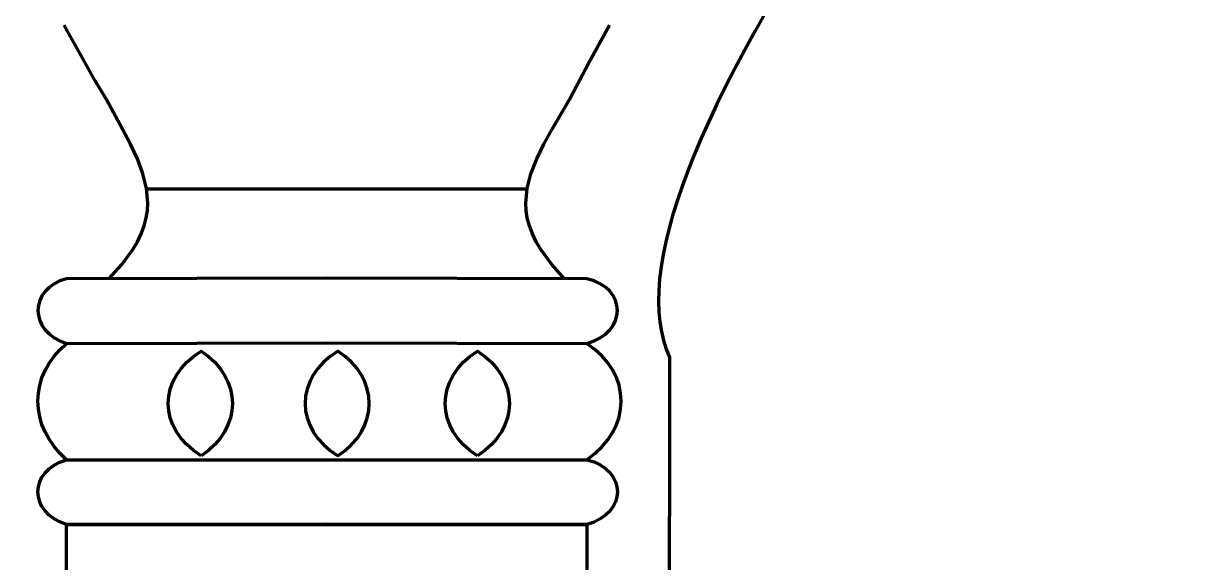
# Model space of a CAD drawing. Header units: millimetres. Extents: x -607 to 1451, y -798 to 283.
# Drawn here: x 543.05 to 558.2, y -658.01 to -651.03 of the extents above; entities that cross this region are included whole.
import ezdxf

# ---------------------------------------------------------------- set-up
doc = ezdxf.new("R2010")
doc.units = ezdxf.units.MM
doc.header["$MEASUREMENT"] = 0
doc.layers.add('layer 1', color=7, linetype='Continuous')

msp = doc.modelspace()

# ---------------------------------------------------------------- linework, layer by layer
at = {"layer": 'layer 1', "color": 242, "lineweight": 100}
msp.add_open_spline([(523.4948, -623.3128), (524.4015, -623.4878), (525.567, -624.2052), (526.9918, -625.4648), (526.9918, -625.4648), (529.9575, -625.5074), (532.3783, -626.5835), (534.2545, -628.6928), (534.2545, -628.6928), (535.4498, -627.41), (538.1756, -628.0377), (542.432, -630.5758), (542.432, -630.5758), (544.8092, -629.8534), (547.1762, -630.9655), (549.5334, -633.9113), (549.5334, -633.9113), (550.779, -633.196), (552.1058, -632.9092), (553.5145, -633.0505), (553.5145, -633.0505), (554.8515, -632.8276), (556.1424, -633.4553), (557.388, -634.9334), (557.388, -634.9334), (558.2006, -636.4483), (557.7702, -637.8294), (556.0969, -639.076), (556.0969, -639.076), (553.9093, -643.7743), (552.8151, -646.1236), (552.8151, -646.1236), (552.8151, -646.1236), (551.9544, -646.0877), (551.5239, -646.0698), (551.5239, -646.0698), (551.5239, -646.0698), (551.4881, -647.9705), (551.4701, -648.921), (551.4701, -648.921), (551.4701, -648.921), (553.0842, -648.921), (553.8911, -648.921), (553.8911, -648.921), (553.8911, -648.921), (551.736, -652.1167), (550.911, -654.2596), (551.4165, -655.35), (551.4165, -655.35), (551.3806, -673.3007), (551.3627, -682.276), (551.3627, -682.276), (551.3627, -682.276), (552.394, -683.9665), (552.403, -685.5715), (551.3896, -687.0909), (551.3896, -687.0909), (550.9458, -688.0457), (551.421, -689.1665), (552.8153, -690.4534), (552.8153, -690.4534), (551.9725, -692.4575), (551.9543, -694.484), (552.7615, -696.5326), (552.7615, -696.5326), (552.3076, -701.3399), (550.2451, -704.6037), (546.5746, -706.324), (546.5746, -706.324), (543.8353, -705.3923), (541.9882, -702.828), (541.0333, -698.6307), (541.0333, -698.6307), (529.1617, -698.5231), (523.2258, -698.4695), (523.2258, -698.4695)], degree=3, knots=[0, 0, 0, 0, 0.05, 0.05, 0.05, 0.05, 0.1, 0.1, 0.1, 0.1, 0.15, 0.15, 0.15, 0.15, 0.2, 0.2, 0.2, 0.2, 0.25, 0.25, 0.25, 0.25, 0.3, 0.3, 0.3, 0.3, 0.35, 0.35, 0.35, 0.35, 0.4, 0.4, 0.4, 0.4, 0.45, 0.45, 0.45, 0.45, 0.5, 0.5, 0.5, 0.5, 0.55, 0.55, 0.55, 0.55, 0.6, 0.6, 0.6, 0.6, 0.65, 0.65, 0.65, 0.65, 0.7, 0.7, 0.7, 0.7, 0.75, 0.75, 0.75, 0.75, 0.8, 0.8, 0.8, 0.8, 0.85, 0.85, 0.85, 0.85, 0.9, 0.9, 0.9, 0.9, 1, 1, 1, 1], dxfattribs=at)
at = {"layer": 'layer 1', "lineweight": 100}
for points, knots in [([(544.1558, -654.3314), (544.1558, -654.3314), (544.324, -654.1475), (544.324, -654.1475), (544.324, -654.1475), (544.324, -654.1475), (544.4668, -653.9531), (544.4668, -653.9531), (544.4668, -653.9531), (544.4668, -653.9531), (544.5257, -653.8526), (544.5257, -653.8526), (544.5257, -653.8526), (544.5257, -653.8526), (544.5749, -653.7504), (544.5749, -653.7504), (544.5749, -653.7504), (544.5749, -653.7504), (544.6132, -653.6467), (544.6132, -653.6467), (544.6132, -653.6467), (544.6132, -653.6467), (544.6394, -653.5418), (544.6394, -653.5418), (544.6394, -653.5418), (544.6394, -653.5418), (544.6549, -653.4477), (544.6549, -653.4477), (544.6549, -653.4477), (544.6549, -653.4477), (544.6602, -653.3532), (544.6602, -653.3532), (544.6602, -653.3532), (544.6602, -653.3532), (544.6435, -653.1634), (544.6435, -653.1634), (544.6435, -653.1634), (544.6435, -653.1634), (544.5959, -652.9724), (544.5959, -652.9724), (544.5959, -652.9724), (544.5959, -652.9724), (544.5239, -652.7807), (544.5239, -652.7807), (544.5239, -652.7807), (544.5239, -652.7807), (544.4342, -652.5885), (544.4342, -652.5885), (544.4342, -652.5885), (544.4342, -652.5885), (544.3331, -652.396), (544.3331, -652.396), (544.3331, -652.396), (544.3331, -652.396), (544.1235, -652.0117), (544.1235, -652.0117), (544.1235, -652.0117), (544.1235, -652.0117), (543.9775, -651.7706), (543.9775, -651.7706), (543.9775, -651.7706), (543.9775, -651.7706), (543.8423, -651.5291), (543.8423, -651.5291), (543.8423, -651.5291), (543.8423, -651.5291), (543.5755, -651.0492), (543.5755, -651.0492)], [0, 0, 0, 0, 0.0555556, 0.0555556, 0.0555556, 0.0555556, 0.1111111, 0.1111111, 0.1111111, 0.1111111, 0.1666667, 0.1666667, 0.1666667, 0.1666667, 0.2222222, 0.2222222, 0.2222222, 0.2222222, 0.2777778, 0.2777778, 0.2777778, 0.2777778, 0.3333333, 0.3333333, 0.3333333, 0.3333333, 0.3888889, 0.3888889, 0.3888889, 0.3888889, 0.4444444, 0.4444444, 0.4444444, 0.4444444, 0.5, 0.5, 0.5, 0.5, 0.5555556, 0.5555556, 0.5555556, 0.5555556, 0.6111111, 0.6111111, 0.6111111, 0.6111111, 0.6666667, 0.6666667, 0.6666667, 0.6666667, 0.7222222, 0.7222222, 0.7222222, 0.7222222, 0.7777778, 0.7777778, 0.7777778, 0.7777778, 0.8333333, 0.8333333, 0.8333333, 0.8333333, 0.8888889, 0.8888889, 0.8888889, 0.8888889, 1, 1, 1, 1]), ([(550.0556, -654.3314), (550.0556, -654.3314), (549.8898, -654.1475), (549.8898, -654.1475), (549.8898, -654.1475), (549.8898, -654.1475), (549.7478, -653.9531), (549.7478, -653.9531), (549.7478, -653.9531), (549.7478, -653.9531), (549.6886, -653.8526), (549.6886, -653.8526), (549.6886, -653.8526), (549.6886, -653.8526), (549.6388, -653.7504), (549.6388, -653.7504), (549.6388, -653.7504), (549.6388, -653.7504), (549.5996, -653.6467), (549.5996, -653.6467), (549.5996, -653.6467), (549.5996, -653.6467), (549.5719, -653.5418), (549.5719, -653.5418), (549.5719, -653.5418), (549.5719, -653.5418), (549.5573, -653.4477), (549.5573, -653.4477), (549.5573, -653.4477), (549.5573, -653.4477), (549.5526, -653.3532), (549.5526, -653.3532), (549.5526, -653.3532), (549.5526, -653.3532), (549.5709, -653.1634), (549.5709, -653.1634), (549.5709, -653.1634), (549.5709, -653.1634), (549.6202, -652.9724), (549.6202, -652.9724), (549.6202, -652.9724), (549.6202, -652.9724), (549.6947, -652.7807), (549.6947, -652.7807), (549.6947, -652.7807), (549.6947, -652.7807), (549.7881, -652.5885), (549.7881, -652.5885), (549.7881, -652.5885), (549.7881, -652.5885), (549.8942, -652.396), (549.8942, -652.396), (549.8942, -652.396), (549.8942, -652.396), (550.12, -652.0117), (550.12, -652.0117), (550.12, -652.0117), (550.12, -652.0117), (550.3764, -651.5291), (550.3764, -651.5291), (550.3764, -651.5291), (550.3764, -651.5291), (550.6359, -651.0492), (550.6359, -651.0492)], [0, 0, 0, 0, 0.0588235, 0.0588235, 0.0588235, 0.0588235, 0.1176471, 0.1176471, 0.1176471, 0.1176471, 0.1764706, 0.1764706, 0.1764706, 0.1764706, 0.2352941, 0.2352941, 0.2352941, 0.2352941, 0.2941176, 0.2941176, 0.2941176, 0.2941176, 0.3529412, 0.3529412, 0.3529412, 0.3529412, 0.4117647, 0.4117647, 0.4117647, 0.4117647, 0.4705882, 0.4705882, 0.4705882, 0.4705882, 0.5294118, 0.5294118, 0.5294118, 0.5294118, 0.5882353, 0.5882353, 0.5882353, 0.5882353, 0.6470588, 0.6470588, 0.6470588, 0.6470588, 0.7058824, 0.7058824, 0.7058824, 0.7058824, 0.7647059, 0.7647059, 0.7647059, 0.7647059, 0.8235294, 0.8235294, 0.8235294, 0.8235294, 0.8823529, 0.8823529, 0.8823529, 0.8823529, 1, 1, 1, 1]), ([(549.5721, -653.1715), (549.5721, -653.1715), (547.1218, -653.1716), (547.1218, -653.1716), (547.1218, -653.1716), (547.1218, -653.1716), (544.6394, -653.1716), (544.6394, -653.1716)], [0, 0, 0, 0, 0.3333333, 0.3333333, 0.3333333, 0.3333333, 1, 1, 1, 1]), ([(543.6077, -655.1705), (543.6077, -655.1705), (546.9838, -655.1617), (546.9838, -655.1617), (546.9838, -655.1617), (546.9838, -655.1617), (550.3457, -655.1706), (550.3457, -655.1706), (550.3457, -655.1706), (550.3457, -655.1706), (550.4383, -655.1381), (550.4383, -655.1381), (550.4383, -655.1381), (550.4383, -655.1381), (550.5185, -655.0972), (550.5185, -655.0972), (550.5185, -655.0972), (550.5185, -655.0972), (550.5864, -655.049), (550.5864, -655.049), (550.5864, -655.049), (550.5864, -655.049), (550.6418, -654.9948), (550.6418, -654.9948), (550.6418, -654.9948), (550.6418, -654.9948), (550.6851, -654.9358), (550.6851, -654.9358), (550.6851, -654.9358), (550.6851, -654.9358), (550.7159, -654.8733), (550.7159, -654.8733), (550.7159, -654.8733), (550.7159, -654.8733), (550.7344, -654.8086), (550.7344, -654.8086), (550.7344, -654.8086), (550.7344, -654.8086), (550.7406, -654.7428), (550.7406, -654.7428), (550.7406, -654.7428), (550.7406, -654.7428), (550.7344, -654.6773), (550.7344, -654.6773), (550.7344, -654.6773), (550.7344, -654.6773), (550.7159, -654.6133), (550.7159, -654.6133), (550.7159, -654.6133), (550.7159, -654.6133), (550.6851, -654.5521), (550.6851, -654.5521), (550.6851, -654.5521), (550.6851, -654.5521), (550.6418, -654.4949), (550.6418, -654.4949), (550.6418, -654.4949), (550.6418, -654.4949), (550.5864, -654.443), (550.5864, -654.443), (550.5864, -654.443), (550.5864, -654.443), (550.5185, -654.3976), (550.5185, -654.3976), (550.5185, -654.3976), (550.5185, -654.3976), (550.4383, -654.36), (550.4383, -654.36), (550.4383, -654.36), (550.4383, -654.36), (550.3457, -654.3314), (550.3457, -654.3314), (550.3457, -654.3314), (550.3457, -654.3314), (546.9838, -654.3238), (546.9838, -654.3238), (546.9838, -654.3238), (546.9838, -654.3238), (543.6077, -654.3314), (543.6077, -654.3314), (543.6077, -654.3314), (543.6077, -654.3314), (543.5209, -654.3611), (543.5209, -654.3611), (543.5209, -654.3611), (543.5209, -654.3611), (543.4456, -654.3993), (543.4456, -654.3993), (543.4456, -654.3993), (543.4456, -654.3993), (543.3819, -654.4451), (543.3819, -654.4451), (543.3819, -654.4451), (543.3819, -654.4451), (543.3297, -654.4969), (543.3297, -654.4969), (543.3297, -654.4969), (543.3297, -654.4969), (543.2893, -654.5538), (543.2893, -654.5538), (543.2893, -654.5538), (543.2893, -654.5538), (543.2602, -654.6146), (543.2602, -654.6146), (543.2602, -654.6146), (543.2602, -654.6146), (543.2429, -654.678), (543.2429, -654.678), (543.2429, -654.678), (543.2429, -654.678), (543.2371, -654.7428), (543.2371, -654.7428), (543.2371, -654.7428), (543.2371, -654.7428), (543.2429, -654.8079), (543.2429, -654.8079), (543.2429, -654.8079), (543.2429, -654.8079), (543.2602, -654.872), (543.2602, -654.872), (543.2602, -654.872), (543.2602, -654.872), (543.2893, -654.9341), (543.2893, -654.9341), (543.2893, -654.9341), (543.2893, -654.9341), (543.3297, -654.9928), (543.3297, -654.9928), (543.3297, -654.9928), (543.3297, -654.9928), (543.3819, -655.047), (543.3819, -655.047), (543.3819, -655.047), (543.3819, -655.047), (543.4456, -655.0954), (543.4456, -655.0954), (543.4456, -655.0954), (543.4456, -655.0954), (543.5209, -655.1371), (543.5209, -655.1371), (543.5209, -655.1371), (543.5209, -655.1371), (543.6077, -655.1706), (543.6077, -655.1706)], [0, 0, 0, 0, 0.027027, 0.027027, 0.027027, 0.027027, 0.0540541, 0.0540541, 0.0540541, 0.0540541, 0.0810811, 0.0810811, 0.0810811, 0.0810811, 0.1081081, 0.1081081, 0.1081081, 0.1081081, 0.1351351, 0.1351351, 0.1351351, 0.1351351, 0.1621622, 0.1621622, 0.1621622, 0.1621622, 0.1891892, 0.1891892, 0.1891892, 0.1891892, 0.2162162, 0.2162162, 0.2162162, 0.2162162, 0.2432432, 0.2432432, 0.2432432, 0.2432432, 0.2702703, 0.2702703, 0.2702703, 0.2702703, 0.2972973, 0.2972973, 0.2972973, 0.2972973, 0.3243243, 0.3243243, 0.3243243, 0.3243243, 0.3513514, 0.3513514, 0.3513514, 0.3513514, 0.3783784, 0.3783784, 0.3783784, 0.3783784, 0.4054054, 0.4054054, 0.4054054, 0.4054054, 0.4324324, 0.4324324, 0.4324324, 0.4324324, 0.4594595, 0.4594595, 0.4594595, 0.4594595, 0.4864865, 0.4864865, 0.4864865, 0.4864865, 0.5135135, 0.5135135, 0.5135135, 0.5135135, 0.5405405, 0.5405405, 0.5405405, 0.5405405, 0.5675676, 0.5675676, 0.5675676, 0.5675676, 0.5945946, 0.5945946, 0.5945946, 0.5945946, 0.6216216, 0.6216216, 0.6216216, 0.6216216, 0.6486486, 0.6486486, 0.6486486, 0.6486486, 0.6756757, 0.6756757, 0.6756757, 0.6756757, 0.7027027, 0.7027027, 0.7027027, 0.7027027, 0.7297297, 0.7297297, 0.7297297, 0.7297297, 0.7567568, 0.7567568, 0.7567568, 0.7567568, 0.7837838, 0.7837838, 0.7837838, 0.7837838, 0.8108108, 0.8108108, 0.8108108, 0.8108108, 0.8378378, 0.8378378, 0.8378378, 0.8378378, 0.8648649, 0.8648649, 0.8648649, 0.8648649, 0.8918919, 0.8918919, 0.8918919, 0.8918919, 0.9189189, 0.9189189, 0.9189189, 0.9189189, 0.9459459, 0.9459459, 0.9459459, 0.9459459, 1, 1, 1, 1]), ([(543.6077, -656.676), (543.6077, -656.676), (543.5207, -656.5922), (543.5207, -656.5922), (543.5207, -656.5922), (543.5207, -656.5922), (543.4453, -656.5038), (543.4453, -656.5038), (543.4453, -656.5038), (543.4453, -656.5038), (543.3815, -656.4117), (543.3815, -656.4117), (543.3815, -656.4117), (543.3815, -656.4117), (543.3293, -656.3164), (543.3293, -656.3164), (543.3293, -656.3164), (543.3293, -656.3164), (543.2887, -656.2185), (543.2887, -656.2185), (543.2887, -656.2185), (543.2887, -656.2185), (543.2597, -656.119), (543.2597, -656.119), (543.2597, -656.119), (543.2597, -656.119), (543.2423, -656.0182), (543.2423, -656.0182), (543.2423, -656.0182), (543.2423, -656.0182), (543.2365, -655.917), (543.2365, -655.917), (543.2365, -655.917), (543.2365, -655.917), (543.2423, -655.8159), (543.2423, -655.8159), (543.2423, -655.8159), (543.2423, -655.8159), (543.2597, -655.7157), (543.2597, -655.7157), (543.2597, -655.7157), (543.2597, -655.7157), (543.2887, -655.6171), (543.2887, -655.6171), (543.2887, -655.6171), (543.2887, -655.6171), (543.3293, -655.5206), (543.3293, -655.5206), (543.3293, -655.5206), (543.3293, -655.5206), (543.3815, -655.4271), (543.3815, -655.4271), (543.3815, -655.4271), (543.3815, -655.4271), (543.4453, -655.3371), (543.4453, -655.3371), (543.4453, -655.3371), (543.4453, -655.3371), (543.5207, -655.2514), (543.5207, -655.2514), (543.5207, -655.2514), (543.5207, -655.2514), (543.6077, -655.1706), (543.6077, -655.1706)], [0, 0, 0, 0, 0.0588235, 0.0588235, 0.0588235, 0.0588235, 0.1176471, 0.1176471, 0.1176471, 0.1176471, 0.1764706, 0.1764706, 0.1764706, 0.1764706, 0.2352941, 0.2352941, 0.2352941, 0.2352941, 0.2941176, 0.2941176, 0.2941176, 0.2941176, 0.3529412, 0.3529412, 0.3529412, 0.3529412, 0.4117647, 0.4117647, 0.4117647, 0.4117647, 0.4705882, 0.4705882, 0.4705882, 0.4705882, 0.5294118, 0.5294118, 0.5294118, 0.5294118, 0.5882353, 0.5882353, 0.5882353, 0.5882353, 0.6470588, 0.6470588, 0.6470588, 0.6470588, 0.7058824, 0.7058824, 0.7058824, 0.7058824, 0.7647059, 0.7647059, 0.7647059, 0.7647059, 0.8235294, 0.8235294, 0.8235294, 0.8235294, 0.8823529, 0.8823529, 0.8823529, 0.8823529, 1, 1, 1, 1]), ([(545.3486, -656.6266), (545.3486, -656.6266), (545.4439, -656.5567), (545.4439, -656.5567), (545.4439, -656.5567), (545.4439, -656.5567), (545.5264, -656.4807), (545.5264, -656.4807), (545.5264, -656.4807), (545.5264, -656.4807), (545.5962, -656.3996), (545.5962, -656.3996), (545.5962, -656.3996), (545.5962, -656.3996), (545.6533, -656.3142), (545.6533, -656.3142), (545.6533, -656.3142), (545.6533, -656.3142), (545.6978, -656.2254), (545.6978, -656.2254), (545.6978, -656.2254), (545.6978, -656.2254), (545.7295, -656.1341), (545.7295, -656.1341), (545.7295, -656.1341), (545.7295, -656.1341), (545.7486, -656.0411), (545.7486, -656.0411), (545.7486, -656.0411), (545.7486, -656.0411), (545.7549, -655.9472), (545.7549, -655.9472), (545.7549, -655.9472), (545.7549, -655.9472), (545.7486, -655.8534), (545.7486, -655.8534), (545.7486, -655.8534), (545.7486, -655.8534), (545.7295, -655.7604), (545.7295, -655.7604), (545.7295, -655.7604), (545.7295, -655.7604), (545.6978, -655.6692), (545.6978, -655.6692), (545.6978, -655.6692), (545.6978, -655.6692), (545.6533, -655.5806), (545.6533, -655.5806), (545.6533, -655.5806), (545.6533, -655.5806), (545.5962, -655.4954), (545.5962, -655.4954), (545.5962, -655.4954), (545.5962, -655.4954), (545.5264, -655.4146), (545.5264, -655.4146), (545.5264, -655.4146), (545.5264, -655.4146), (545.4439, -655.3389), (545.4439, -655.3389), (545.4439, -655.3389), (545.4439, -655.3389), (545.3486, -655.2693), (545.3486, -655.2693), (545.3486, -655.2693), (545.3486, -655.2693), (545.2492, -655.3389), (545.2492, -655.3389), (545.2492, -655.3389), (545.2492, -655.3389), (545.163, -655.4146), (545.163, -655.4146), (545.163, -655.4146), (545.163, -655.4146), (545.0902, -655.4954), (545.0902, -655.4954), (545.0902, -655.4954), (545.0902, -655.4954), (545.0304, -655.5806), (545.0304, -655.5806), (545.0304, -655.5806), (545.0304, -655.5806), (544.984, -655.6692), (544.984, -655.6692), (544.984, -655.6692), (544.984, -655.6692), (544.9509, -655.7604), (544.9509, -655.7604), (544.9509, -655.7604), (544.9509, -655.7604), (544.9311, -655.8534), (544.9311, -655.8534), (544.9311, -655.8534), (544.9311, -655.8534), (544.9243, -655.9472), (544.9243, -655.9472), (544.9243, -655.9472), (544.9243, -655.9472), (544.9311, -656.0411), (544.9311, -656.0411), (544.9311, -656.0411), (544.9311, -656.0411), (544.9509, -656.1341), (544.9509, -656.1341), (544.9509, -656.1341), (544.9509, -656.1341), (544.984, -656.2254), (544.984, -656.2254), (544.984, -656.2254), (544.984, -656.2254), (545.0304, -656.3142), (545.0304, -656.3142), (545.0304, -656.3142), (545.0304, -656.3142), (545.0902, -656.3996), (545.0902, -656.3996), (545.0902, -656.3996), (545.0902, -656.3996), (545.163, -656.4807), (545.163, -656.4807), (545.163, -656.4807), (545.163, -656.4807), (545.2492, -656.5567), (545.2492, -656.5567), (545.2492, -656.5567), (545.2492, -656.5567), (545.3486, -656.6266), (545.3486, -656.6266)], [0, 0, 0, 0, 0.030303, 0.030303, 0.030303, 0.030303, 0.0606061, 0.0606061, 0.0606061, 0.0606061, 0.0909091, 0.0909091, 0.0909091, 0.0909091, 0.1212121, 0.1212121, 0.1212121, 0.1212121, 0.1515152, 0.1515152, 0.1515152, 0.1515152, 0.1818182, 0.1818182, 0.1818182, 0.1818182, 0.2121212, 0.2121212, 0.2121212, 0.2121212, 0.2424242, 0.2424242, 0.2424242, 0.2424242, 0.2727273, 0.2727273, 0.2727273, 0.2727273, 0.3030303, 0.3030303, 0.3030303, 0.3030303, 0.3333333, 0.3333333, 0.3333333, 0.3333333, 0.3636364, 0.3636364, 0.3636364, 0.3636364, 0.3939394, 0.3939394, 0.3939394, 0.3939394, 0.4242424, 0.4242424, 0.4242424, 0.4242424, 0.4545455, 0.4545455, 0.4545455, 0.4545455, 0.4848485, 0.4848485, 0.4848485, 0.4848485, 0.5151515, 0.5151515, 0.5151515, 0.5151515, 0.5454545, 0.5454545, 0.5454545, 0.5454545, 0.5757576, 0.5757576, 0.5757576, 0.5757576, 0.6060606, 0.6060606, 0.6060606, 0.6060606, 0.6363636, 0.6363636, 0.6363636, 0.6363636, 0.6666667, 0.6666667, 0.6666667, 0.6666667, 0.6969697, 0.6969697, 0.6969697, 0.6969697, 0.7272727, 0.7272727, 0.7272727, 0.7272727, 0.7575758, 0.7575758, 0.7575758, 0.7575758, 0.7878788, 0.7878788, 0.7878788, 0.7878788, 0.8181818, 0.8181818, 0.8181818, 0.8181818, 0.8484848, 0.8484848, 0.8484848, 0.8484848, 0.8787879, 0.8787879, 0.8787879, 0.8787879, 0.9090909, 0.9090909, 0.9090909, 0.9090909, 0.9393939, 0.9393939, 0.9393939, 0.9393939, 1, 1, 1, 1]), ([(547.1219, -656.6266), (547.1219, -656.6266), (547.2167, -656.5567), (547.2167, -656.5567), (547.2167, -656.5567), (547.2167, -656.5567), (547.2988, -656.4807), (547.2988, -656.4807), (547.2988, -656.4807), (547.2988, -656.4807), (547.3685, -656.3996), (547.3685, -656.3996), (547.3685, -656.3996), (547.3685, -656.3996), (547.4254, -656.3142), (547.4254, -656.3142), (547.4254, -656.3142), (547.4254, -656.3142), (547.4696, -656.2254), (547.4696, -656.2254), (547.4696, -656.2254), (547.4696, -656.2254), (547.5014, -656.1341), (547.5014, -656.1341), (547.5014, -656.1341), (547.5014, -656.1341), (547.5203, -656.0411), (547.5203, -656.0411), (547.5203, -656.0411), (547.5203, -656.0411), (547.5266, -655.9472), (547.5266, -655.9472), (547.5266, -655.9472), (547.5266, -655.9472), (547.5203, -655.8534), (547.5203, -655.8534), (547.5203, -655.8534), (547.5203, -655.8534), (547.5014, -655.7604), (547.5014, -655.7604), (547.5014, -655.7604), (547.5014, -655.7604), (547.4696, -655.6692), (547.4696, -655.6692), (547.4696, -655.6692), (547.4696, -655.6692), (547.4254, -655.5806), (547.4254, -655.5806), (547.4254, -655.5806), (547.4254, -655.5806), (547.3685, -655.4954), (547.3685, -655.4954), (547.3685, -655.4954), (547.3685, -655.4954), (547.2988, -655.4146), (547.2988, -655.4146), (547.2988, -655.4146), (547.2988, -655.4146), (547.2167, -655.3389), (547.2167, -655.3389), (547.2167, -655.3389), (547.2167, -655.3389), (547.1218, -655.2693), (547.1218, -655.2693), (547.1218, -655.2693), (547.1218, -655.2693), (547.022, -655.3389), (547.022, -655.3389), (547.022, -655.3389), (547.022, -655.3389), (546.9355, -655.4146), (546.9355, -655.4146), (546.9355, -655.4146), (546.9355, -655.4146), (546.8624, -655.4954), (546.8624, -655.4954), (546.8624, -655.4954), (546.8624, -655.4954), (546.8025, -655.5806), (546.8025, -655.5806), (546.8025, -655.5806), (546.8025, -655.5806), (546.7559, -655.6692), (546.7559, -655.6692), (546.7559, -655.6692), (546.7559, -655.6692), (546.7227, -655.7604), (546.7227, -655.7604), (546.7227, -655.7604), (546.7227, -655.7604), (546.7027, -655.8534), (546.7027, -655.8534), (546.7027, -655.8534), (546.7027, -655.8534), (546.696, -655.9472), (546.696, -655.9472), (546.696, -655.9472), (546.696, -655.9472), (546.7027, -656.0411), (546.7027, -656.0411), (546.7027, -656.0411), (546.7027, -656.0411), (546.7227, -656.1341), (546.7227, -656.1341), (546.7227, -656.1341), (546.7227, -656.1341), (546.7559, -656.2254), (546.7559, -656.2254), (546.7559, -656.2254), (546.7559, -656.2254), (546.8025, -656.3142), (546.8025, -656.3142), (546.8025, -656.3142), (546.8025, -656.3142), (546.8624, -656.3996), (546.8624, -656.3996), (546.8624, -656.3996), (546.8624, -656.3996), (546.9355, -656.4807), (546.9355, -656.4807), (546.9355, -656.4807), (546.9355, -656.4807), (547.022, -656.5567), (547.022, -656.5567), (547.022, -656.5567), (547.022, -656.5567), (547.1218, -656.6266), (547.1218, -656.6266)], [0, 0, 0, 0, 0.030303, 0.030303, 0.030303, 0.030303, 0.0606061, 0.0606061, 0.0606061, 0.0606061, 0.0909091, 0.0909091, 0.0909091, 0.0909091, 0.1212121, 0.1212121, 0.1212121, 0.1212121, 0.1515152, 0.1515152, 0.1515152, 0.1515152, 0.1818182, 0.1818182, 0.1818182, 0.1818182, 0.2121212, 0.2121212, 0.2121212, 0.2121212, 0.2424242, 0.2424242, 0.2424242, 0.2424242, 0.2727273, 0.2727273, 0.2727273, 0.2727273, 0.3030303, 0.3030303, 0.3030303, 0.3030303, 0.3333333, 0.3333333, 0.3333333, 0.3333333, 0.3636364, 0.3636364, 0.3636364, 0.3636364, 0.3939394, 0.3939394, 0.3939394, 0.3939394, 0.4242424, 0.4242424, 0.4242424, 0.4242424, 0.4545455, 0.4545455, 0.4545455, 0.4545455, 0.4848485, 0.4848485, 0.4848485, 0.4848485, 0.5151515, 0.5151515, 0.5151515, 0.5151515, 0.5454545, 0.5454545, 0.5454545, 0.5454545, 0.5757576, 0.5757576, 0.5757576, 0.5757576, 0.6060606, 0.6060606, 0.6060606, 0.6060606, 0.6363636, 0.6363636, 0.6363636, 0.6363636, 0.6666667, 0.6666667, 0.6666667, 0.6666667, 0.6969697, 0.6969697, 0.6969697, 0.6969697, 0.7272727, 0.7272727, 0.7272727, 0.7272727, 0.7575758, 0.7575758, 0.7575758, 0.7575758, 0.7878788, 0.7878788, 0.7878788, 0.7878788, 0.8181818, 0.8181818, 0.8181818, 0.8181818, 0.8484848, 0.8484848, 0.8484848, 0.8484848, 0.8787879, 0.8787879, 0.8787879, 0.8787879, 0.9090909, 0.9090909, 0.9090909, 0.9090909, 0.9393939, 0.9393939, 0.9393939, 0.9393939, 1, 1, 1, 1]), ([(548.9272, -656.6266), (548.9272, -656.6266), (549.0242, -656.5567), (549.0242, -656.5567), (549.0242, -656.5567), (549.0242, -656.5567), (549.1082, -656.4807), (549.1082, -656.4807), (549.1082, -656.4807), (549.1082, -656.4807), (549.1792, -656.3996), (549.1792, -656.3996), (549.1792, -656.3996), (549.1792, -656.3996), (549.2374, -656.3142), (549.2374, -656.3142), (549.2374, -656.3142), (549.2374, -656.3142), (549.2826, -656.2254), (549.2826, -656.2254), (549.2826, -656.2254), (549.2826, -656.2254), (549.315, -656.1341), (549.315, -656.1341), (549.315, -656.1341), (549.315, -656.1341), (549.3343, -656.0411), (549.3343, -656.0411), (549.3343, -656.0411), (549.3343, -656.0411), (549.3407, -655.9472), (549.3407, -655.9472), (549.3407, -655.9472), (549.3407, -655.9472), (549.3343, -655.8534), (549.3343, -655.8534), (549.3343, -655.8534), (549.3343, -655.8534), (549.315, -655.7604), (549.315, -655.7604), (549.315, -655.7604), (549.315, -655.7604), (549.2826, -655.6692), (549.2826, -655.6692), (549.2826, -655.6692), (549.2826, -655.6692), (549.2374, -655.5806), (549.2374, -655.5806), (549.2374, -655.5806), (549.2374, -655.5806), (549.1792, -655.4954), (549.1792, -655.4954), (549.1792, -655.4954), (549.1792, -655.4954), (549.1082, -655.4146), (549.1082, -655.4146), (549.1082, -655.4146), (549.1082, -655.4146), (549.0242, -655.3389), (549.0242, -655.3389), (549.0242, -655.3389), (549.0242, -655.3389), (548.9272, -655.2693), (548.9272, -655.2693), (548.9272, -655.2693), (548.9272, -655.2693), (548.8294, -655.3389), (548.8294, -655.3389), (548.8294, -655.3389), (548.8294, -655.3389), (548.7448, -655.4146), (548.7448, -655.4146), (548.7448, -655.4146), (548.7448, -655.4146), (548.6731, -655.4954), (548.6731, -655.4954), (548.6731, -655.4954), (548.6731, -655.4954), (548.6145, -655.5806), (548.6145, -655.5806), (548.6145, -655.5806), (548.6145, -655.5806), (548.5688, -655.6692), (548.5688, -655.6692), (548.5688, -655.6692), (548.5688, -655.6692), (548.5363, -655.7604), (548.5363, -655.7604), (548.5363, -655.7604), (548.5363, -655.7604), (548.5167, -655.8534), (548.5167, -655.8534), (548.5167, -655.8534), (548.5167, -655.8534), (548.5102, -655.9472), (548.5102, -655.9472), (548.5102, -655.9472), (548.5102, -655.9472), (548.5167, -656.0411), (548.5167, -656.0411), (548.5167, -656.0411), (548.5167, -656.0411), (548.5363, -656.1341), (548.5363, -656.1341), (548.5363, -656.1341), (548.5363, -656.1341), (548.5688, -656.2254), (548.5688, -656.2254), (548.5688, -656.2254), (548.5688, -656.2254), (548.6145, -656.3142), (548.6145, -656.3142), (548.6145, -656.3142), (548.6145, -656.3142), (548.6731, -656.3996), (548.6731, -656.3996), (548.6731, -656.3996), (548.6731, -656.3996), (548.7448, -656.4807), (548.7448, -656.4807), (548.7448, -656.4807), (548.7448, -656.4807), (548.8294, -656.5567), (548.8294, -656.5567), (548.8294, -656.5567), (548.8294, -656.5567), (548.9272, -656.6266), (548.9272, -656.6266)], [0, 0, 0, 0, 0.030303, 0.030303, 0.030303, 0.030303, 0.0606061, 0.0606061, 0.0606061, 0.0606061, 0.0909091, 0.0909091, 0.0909091, 0.0909091, 0.1212121, 0.1212121, 0.1212121, 0.1212121, 0.1515152, 0.1515152, 0.1515152, 0.1515152, 0.1818182, 0.1818182, 0.1818182, 0.1818182, 0.2121212, 0.2121212, 0.2121212, 0.2121212, 0.2424242, 0.2424242, 0.2424242, 0.2424242, 0.2727273, 0.2727273, 0.2727273, 0.2727273, 0.3030303, 0.3030303, 0.3030303, 0.3030303, 0.3333333, 0.3333333, 0.3333333, 0.3333333, 0.3636364, 0.3636364, 0.3636364, 0.3636364, 0.3939394, 0.3939394, 0.3939394, 0.3939394, 0.4242424, 0.4242424, 0.4242424, 0.4242424, 0.4545455, 0.4545455, 0.4545455, 0.4545455, 0.4848485, 0.4848485, 0.4848485, 0.4848485, 0.5151515, 0.5151515, 0.5151515, 0.5151515, 0.5454545, 0.5454545, 0.5454545, 0.5454545, 0.5757576, 0.5757576, 0.5757576, 0.5757576, 0.6060606, 0.6060606, 0.6060606, 0.6060606, 0.6363636, 0.6363636, 0.6363636, 0.6363636, 0.6666667, 0.6666667, 0.6666667, 0.6666667, 0.6969697, 0.6969697, 0.6969697, 0.6969697, 0.7272727, 0.7272727, 0.7272727, 0.7272727, 0.7575758, 0.7575758, 0.7575758, 0.7575758, 0.7878788, 0.7878788, 0.7878788, 0.7878788, 0.8181818, 0.8181818, 0.8181818, 0.8181818, 0.8484848, 0.8484848, 0.8484848, 0.8484848, 0.8787879, 0.8787879, 0.8787879, 0.8787879, 0.9090909, 0.9090909, 0.9090909, 0.9090909, 0.9393939, 0.9393939, 0.9393939, 0.9393939, 1, 1, 1, 1]), ([(550.3459, -656.676), (550.3459, -656.676), (550.4496, -656.5959), (550.4496, -656.5959), (550.4496, -656.5959), (550.4496, -656.5959), (550.5395, -656.5098), (550.5395, -656.5098), (550.5395, -656.5098), (550.5395, -656.5098), (550.6156, -656.4186), (550.6156, -656.4186), (550.6156, -656.4186), (550.6156, -656.4186), (550.6778, -656.3232), (550.6778, -656.3232), (550.6778, -656.3232), (550.6778, -656.3232), (550.7262, -656.2245), (550.7262, -656.2245), (550.7262, -656.2245), (550.7262, -656.2245), (550.761, -656.1232), (550.761, -656.1232), (550.761, -656.1232), (550.761, -656.1232), (550.7816, -656.0204), (550.7816, -656.0204), (550.7816, -656.0204), (550.7816, -656.0204), (550.7886, -655.917), (550.7886, -655.917), (550.7886, -655.917), (550.7886, -655.917), (550.7816, -655.8136), (550.7816, -655.8136), (550.7816, -655.8136), (550.7816, -655.8136), (550.761, -655.7113), (550.761, -655.7113), (550.761, -655.7113), (550.761, -655.7113), (550.7262, -655.6112), (550.7262, -655.6112), (550.7262, -655.6112), (550.7262, -655.6112), (550.6778, -655.5138), (550.6778, -655.5138), (550.6778, -655.5138), (550.6778, -655.5138), (550.6156, -655.4202), (550.6156, -655.4202), (550.6156, -655.4202), (550.6156, -655.4202), (550.5395, -655.3311), (550.5395, -655.3311), (550.5395, -655.3311), (550.5395, -655.3311), (550.4496, -655.2476), (550.4496, -655.2476), (550.4496, -655.2476), (550.4496, -655.2476), (550.3457, -655.1706), (550.3457, -655.1706)], [0, 0, 0, 0, 0.0588235, 0.0588235, 0.0588235, 0.0588235, 0.1176471, 0.1176471, 0.1176471, 0.1176471, 0.1764706, 0.1764706, 0.1764706, 0.1764706, 0.2352941, 0.2352941, 0.2352941, 0.2352941, 0.2941176, 0.2941176, 0.2941176, 0.2941176, 0.3529412, 0.3529412, 0.3529412, 0.3529412, 0.4117647, 0.4117647, 0.4117647, 0.4117647, 0.4705882, 0.4705882, 0.4705882, 0.4705882, 0.5294118, 0.5294118, 0.5294118, 0.5294118, 0.5882353, 0.5882353, 0.5882353, 0.5882353, 0.6470588, 0.6470588, 0.6470588, 0.6470588, 0.7058824, 0.7058824, 0.7058824, 0.7058824, 0.7647059, 0.7647059, 0.7647059, 0.7647059, 0.8235294, 0.8235294, 0.8235294, 0.8235294, 0.8823529, 0.8823529, 0.8823529, 0.8823529, 1, 1, 1, 1]), ([(543.6077, -657.5151), (543.6077, -657.5151), (546.9838, -657.51), (546.9838, -657.51), (546.9838, -657.51), (546.9838, -657.51), (550.3457, -657.5151), (550.3457, -657.5151), (550.3457, -657.5151), (550.3457, -657.5151), (550.4383, -657.4836), (550.4383, -657.4836), (550.4383, -657.4836), (550.4383, -657.4836), (550.5185, -657.4434), (550.5185, -657.4434), (550.5185, -657.4434), (550.5185, -657.4434), (550.5864, -657.3958), (550.5864, -657.3958), (550.5864, -657.3958), (550.5864, -657.3958), (550.6418, -657.3421), (550.6418, -657.3421), (550.6418, -657.3421), (550.6418, -657.3421), (550.6851, -657.2835), (550.6851, -657.2835), (550.6851, -657.2835), (550.6851, -657.2835), (550.7159, -657.2213), (550.7159, -657.2213), (550.7159, -657.2213), (550.7159, -657.2213), (550.7344, -657.1567), (550.7344, -657.1567), (550.7344, -657.1567), (550.7344, -657.1567), (550.7406, -657.0911), (550.7406, -657.0911), (550.7406, -657.0911), (550.7406, -657.0911), (550.7344, -657.0255), (550.7344, -657.0255), (550.7344, -657.0255), (550.7344, -657.0255), (550.7159, -656.9613), (550.7159, -656.9613), (550.7159, -656.9613), (550.7159, -656.9613), (550.6851, -656.8998), (550.6851, -656.8998), (550.6851, -656.8998), (550.6851, -656.8998), (550.6418, -656.8422), (550.6418, -656.8422), (550.6418, -656.8422), (550.6418, -656.8422), (550.5864, -656.7897), (550.5864, -656.7897), (550.5864, -656.7897), (550.5864, -656.7897), (550.5185, -656.7438), (550.5185, -656.7438), (550.5185, -656.7438), (550.5185, -656.7438), (550.4383, -656.7054), (550.4383, -656.7054), (550.4383, -656.7054), (550.4383, -656.7054), (550.3457, -656.676), (550.3457, -656.676), (550.3457, -656.676), (550.3457, -656.676), (543.6077, -656.676), (543.6077, -656.676), (543.6077, -656.676), (543.6077, -656.676), (543.5209, -656.7065), (543.5209, -656.7065), (543.5209, -656.7065), (543.5209, -656.7065), (543.4456, -656.7456), (543.4456, -656.7456), (543.4456, -656.7456), (543.4456, -656.7456), (543.3819, -656.7919), (543.3819, -656.7919), (543.3819, -656.7919), (543.3819, -656.7919), (543.3297, -656.8443), (543.3297, -656.8443), (543.3297, -656.8443), (543.3297, -656.8443), (543.2893, -656.9016), (543.2893, -656.9016), (543.2893, -656.9016), (543.2893, -656.9016), (543.2602, -656.9626), (543.2602, -656.9626), (543.2602, -656.9626), (543.2602, -656.9626), (543.2429, -657.0261), (543.2429, -657.0261), (543.2429, -657.0261), (543.2429, -657.0261), (543.2371, -657.0911), (543.2371, -657.0911), (543.2371, -657.0911), (543.2371, -657.0911), (543.2429, -657.1561), (543.2429, -657.1561), (543.2429, -657.1561), (543.2429, -657.1561), (543.2602, -657.22), (543.2602, -657.22), (543.2602, -657.22), (543.2602, -657.22), (543.2893, -657.2817), (543.2893, -657.2817), (543.2893, -657.2817), (543.2893, -657.2817), (543.3297, -657.3401), (543.3297, -657.3401), (543.3297, -657.3401), (543.3297, -657.3401), (543.3819, -657.3938), (543.3819, -657.3938), (543.3819, -657.3938), (543.3819, -657.3938), (543.4456, -657.4416), (543.4456, -657.4416), (543.4456, -657.4416), (543.4456, -657.4416), (543.5209, -657.4825), (543.5209, -657.4825), (543.5209, -657.4825), (543.5209, -657.4825), (543.6077, -657.5151), (543.6077, -657.5151)], [0, 0, 0, 0, 0.0277778, 0.0277778, 0.0277778, 0.0277778, 0.0555556, 0.0555556, 0.0555556, 0.0555556, 0.0833333, 0.0833333, 0.0833333, 0.0833333, 0.1111111, 0.1111111, 0.1111111, 0.1111111, 0.1388889, 0.1388889, 0.1388889, 0.1388889, 0.1666667, 0.1666667, 0.1666667, 0.1666667, 0.1944444, 0.1944444, 0.1944444, 0.1944444, 0.2222222, 0.2222222, 0.2222222, 0.2222222, 0.25, 0.25, 0.25, 0.25, 0.2777778, 0.2777778, 0.2777778, 0.2777778, 0.3055556, 0.3055556, 0.3055556, 0.3055556, 0.3333333, 0.3333333, 0.3333333, 0.3333333, 0.3611111, 0.3611111, 0.3611111, 0.3611111, 0.3888889, 0.3888889, 0.3888889, 0.3888889, 0.4166667, 0.4166667, 0.4166667, 0.4166667, 0.4444444, 0.4444444, 0.4444444, 0.4444444, 0.4722222, 0.4722222, 0.4722222, 0.4722222, 0.5, 0.5, 0.5, 0.5, 0.5277778, 0.5277778, 0.5277778, 0.5277778, 0.5555556, 0.5555556, 0.5555556, 0.5555556, 0.5833333, 0.5833333, 0.5833333, 0.5833333, 0.6111111, 0.6111111, 0.6111111, 0.6111111, 0.6388889, 0.6388889, 0.6388889, 0.6388889, 0.6666667, 0.6666667, 0.6666667, 0.6666667, 0.6944444, 0.6944444, 0.6944444, 0.6944444, 0.7222222, 0.7222222, 0.7222222, 0.7222222, 0.75, 0.75, 0.75, 0.75, 0.7777778, 0.7777778, 0.7777778, 0.7777778, 0.8055556, 0.8055556, 0.8055556, 0.8055556, 0.8333333, 0.8333333, 0.8333333, 0.8333333, 0.8611111, 0.8611111, 0.8611111, 0.8611111, 0.8888889, 0.8888889, 0.8888889, 0.8888889, 0.9166667, 0.9166667, 0.9166667, 0.9166667, 0.9444444, 0.9444444, 0.9444444, 0.9444444, 1, 1, 1, 1]), ([(550.3459, -683.0577), (550.3459, -683.0577), (543.6077, -683.0577), (543.6077, -683.0577), (543.6077, -683.0577), (543.6077, -683.0577), (543.6077, -657.5151), (543.6077, -657.5151), (543.6077, -657.5151), (543.6077, -657.5151), (550.3457, -657.5151), (550.3457, -657.5151), (550.3457, -657.5151), (550.3457, -657.5151), (550.3457, -683.0577), (550.3457, -683.0577)], [0, 0, 0, 0, 0.2, 0.2, 0.2, 0.2, 0.4, 0.4, 0.4, 0.4, 0.6, 0.6, 0.6, 0.6, 1, 1, 1, 1])]:
    msp.add_open_spline(points, degree=3, knots=knots, dxfattribs=at)

doc.saveas('drawing.dxf')
